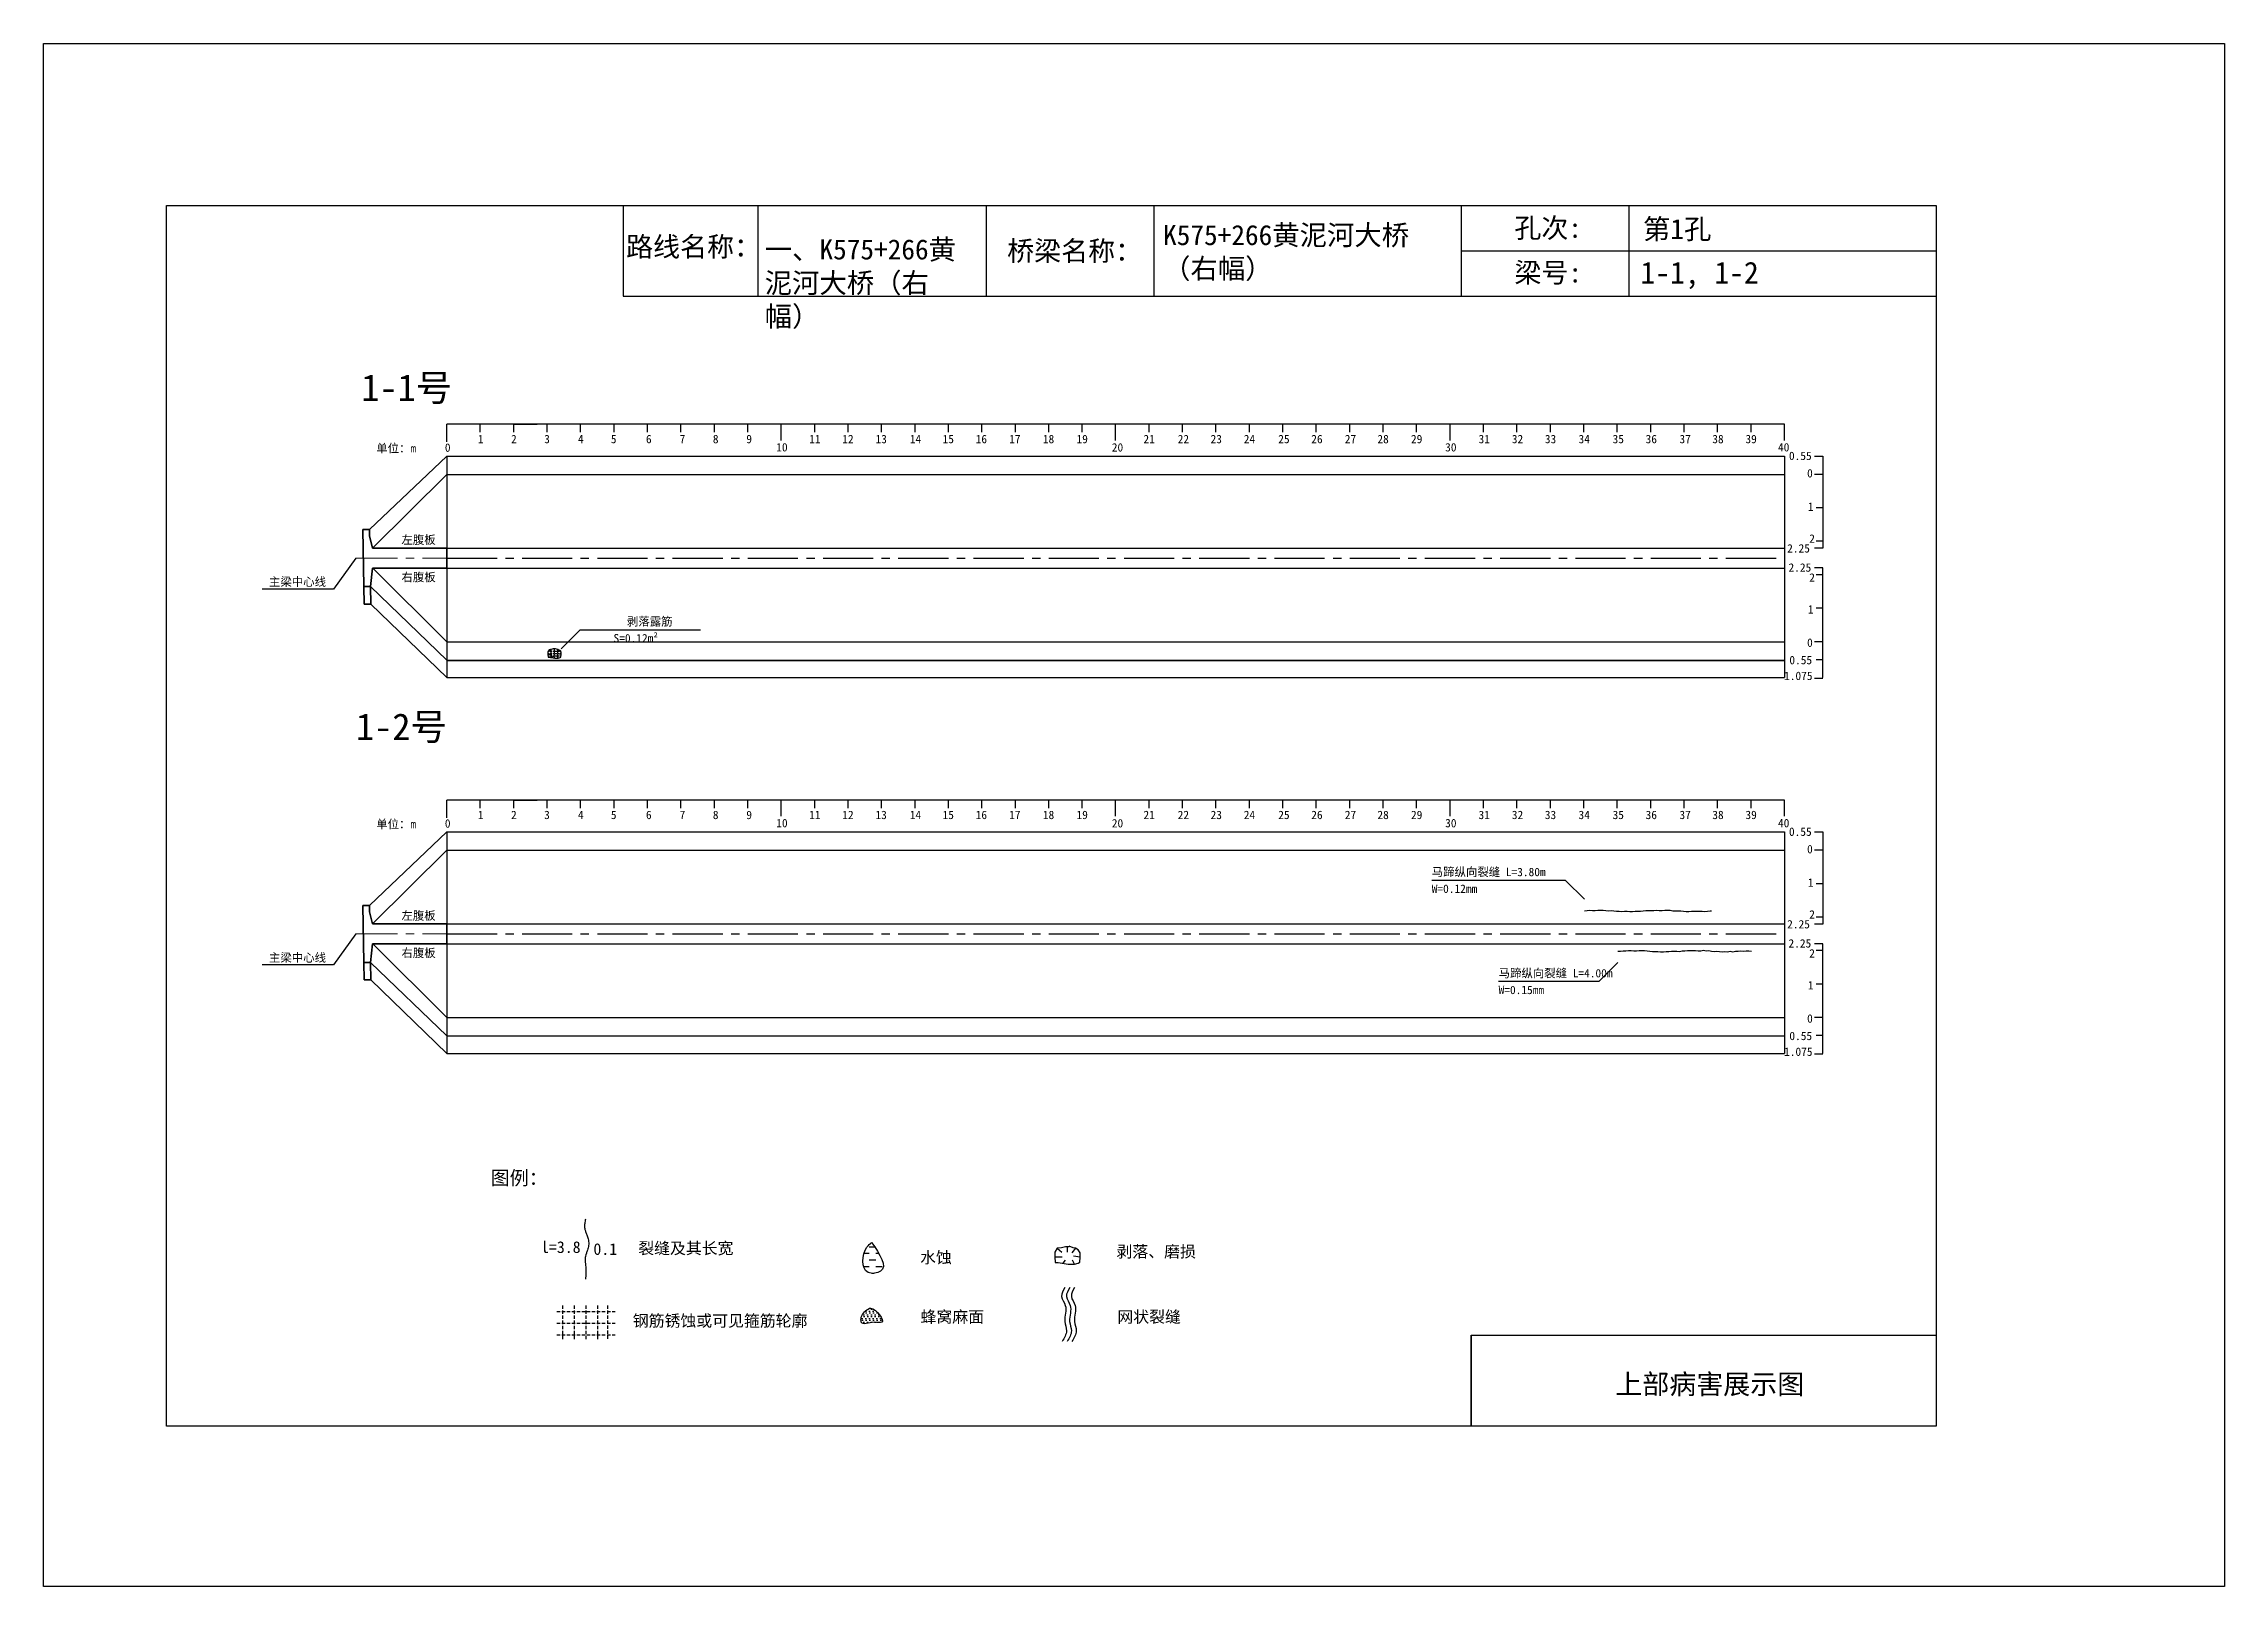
# Model space of a CAD drawing. Header units: millimetres. Extents: x -37 to 615, y -48 to 413.
import ezdxf

# ---------------------------------------------------------------- set-up
doc = ezdxf.new("R2010")
doc.units = ezdxf.units.MM
for name, pattern in [('CENTER', [2, 1.25, -0.25, 0.25, -0.25]), ('CENTER2', [1.125, 0.75, -0.125, 0.125, -0.125]), ('DASHED', [0.75, 0.5, -0.25])]:
    doc.linetypes.add(name, pattern=pattern)
for name, color, linetype in [('加固措施', 7, 'Continuous'), ('图层1', 7, 'Continuous'), ('病害', 5, 'Continuous'), ('轮廓', 3, 'Continuous')]:
    doc.layers.add(name, color=color, linetype=linetype)
doc.layers.add('虚线', color=7, linetype='Continuous', lineweight=30)
doc.styles.get("Standard").update_dxf_attribs({"font": ''})
doc.styles.add('汉字', font='')
doc.styles.get('Standard').set_extended_font_data('SimSun')
doc.styles.get('汉字').set_extended_font_data('SimSun')
pattern_1 = [(0, (-3997.7199, -288.9294), (0.55266586, 1.10533173), [0, -1.10533173])]
pattern_2 = [(0, (-6886.571, -700.7115), (0.55266586, 1.10533173), [0, -1.10533173])]
pattern_3 = [(0, (-3576.1421, -199.0757), (1.9895971, 1.9895971), [1.9895971, -1.9895971])]

# ---------------------------------------------------------------- blocks, each defined once
blk = doc.blocks.new('adfsd')
at = {"lineweight": -2, "ltscale": 0.5}
for p, q in [((1140.897, -3083.694), (1140.936, -3083.729)), ((1140.983, -3083.682), (1140.981, -3083.729)), ((1141.053, -3083.694), (1141.022, -3083.735)), ((1140.876, -3083.768), (1140.94, -3083.769)), ((1140.948, -3083.824), (1140.969, -3083.796)), ((1141.045, -3083.83), (1141.028, -3083.796)), ((1141.094, -3083.772), (1141.036, -3083.763))]:
    blk.add_line(p, q, dxfattribs=at)
blk.add_lwpolyline([(1141, -3083.682), (1140.967, -3083.682), (1140.934, -3083.69), (1140.897, -3083.694), (1140.876, -3083.727), (1140.876, -3083.768), (1140.88, -3083.818), (1140.905, -3083.818), (1140.991, -3083.83), (1141.045, -3083.83), (1141.078, -3083.822), (1141.09, -3083.814), (1141.094, -3083.772), (1141.094, -3083.735), (1141.078, -3083.707), (1141.053, -3083.694), (1141.033, -3083.69), (1141, -3083.678)], dxfattribs=at)
blk = doc.blocks.new('chi')
at = {"color": 0}
for p, q in [((1147.409, -3079.329), (1147.409, -3078.8)), ((1187.409, -3078.8), (1147.409, -3078.8)), ((1148.409, -3079.041), (1148.409, -3078.8)), ((1149.409, -3079.041), (1149.409, -3078.8)), ((1149.409, -3078.8), (1150.109, -3078.8)), ((1150.409, -3079.041), (1150.409, -3078.8)), ((1151.409, -3079.041), (1151.409, -3078.8)), ((1152.409, -3079.041), (1152.409, -3078.8)), ((1153.409, -3079.041), (1153.409, -3078.8)), ((1154.409, -3079.041), (1154.409, -3078.8)), ((1155.409, -3079.041), (1155.409, -3078.8)), ((1156.409, -3079.041), (1156.409, -3078.8)), ((1157.409, -3079.283), (1157.409, -3078.8)), ((1158.409, -3079.041), (1158.409, -3078.8)), ((1159.409, -3079.041), (1159.409, -3078.8)), ((1160.409, -3079.041), (1160.409, -3078.8)), ((1161.409, -3079.041), (1161.409, -3078.8)), ((1162.409, -3079.041), (1162.409, -3078.8)), ((1163.409, -3079.041), (1163.409, -3078.8)), ((1164.409, -3079.041), (1164.409, -3078.8)), ((1165.409, -3079.041), (1165.409, -3078.8)), ((1166.409, -3079.041), (1166.409, -3078.8)), ((1167.409, -3079.283), (1167.409, -3078.8)), ((1168.409, -3079.041), (1168.409, -3078.8)), ((1169.409, -3079.041), (1169.409, -3078.8)), ((1170.409, -3079.041), (1170.409, -3078.8)), ((1171.409, -3079.041), (1171.409, -3078.8)), ((1172.409, -3079.041), (1172.409, -3078.8)), ((1173.409, -3079.041), (1173.409, -3078.8)), ((1174.409, -3079.041), (1174.409, -3078.8)), ((1175.409, -3079.041), (1175.409, -3078.8)), ((1176.409, -3079.041), (1176.409, -3078.8)), ((1177.409, -3079.283), (1177.409, -3078.8)), ((1178.409, -3079.041), (1178.409, -3078.8)), ((1179.409, -3079.041), (1179.409, -3078.8)), ((1180.409, -3079.041), (1180.409, -3078.8)), ((1181.409, -3079.041), (1181.409, -3078.8)), ((1182.409, -3079.041), (1182.409, -3078.8)), ((1183.409, -3079.041), (1183.409, -3078.8)), ((1184.409, -3079.041), (1184.409, -3078.8)), ((1185.409, -3079.041), (1185.409, -3078.8)), ((1186.409, -3079.041), (1186.409, -3078.8)), ((1187.409, -3079.283), (1187.409, -3078.8))]:
    blk.add_line(p, q, dxfattribs=at)
for s, p in [('0', (1147.349, -3079.623)), ('1', (1148.339, -3079.368)), ('2', (1149.328, -3079.368)), ('3', (1150.319, -3079.368)), ('4', (1151.329, -3079.368)), ('5', (1152.313, -3079.368)), ('6', (1153.363, -3079.368)), ('7', (1154.37, -3079.368)), ('8', (1155.363, -3079.368)), ('9', (1156.363, -3079.368)), ('10', (1157.259, -3079.613)), ('11', (1158.242, -3079.368)), ('12', (1159.233, -3079.368)), ('13', (1160.227, -3079.368)), ('14', (1161.252, -3079.368)), ('15', (1162.233, -3079.368)), ('16', (1163.223, -3079.368)), ('17', (1164.224, -3079.368)), ('18', (1165.232, -3079.368)), ('19', (1166.238, -3079.368)), ('20', (1167.294, -3079.617)), ('21', (1168.24, -3079.368)), ('22', (1169.264, -3079.368)), ('23', (1170.247, -3079.368)), ('24', (1171.24, -3079.368)), ('25', (1172.271, -3079.368)), ('26', (1173.258, -3079.368)), ('27', (1174.261, -3079.368)), ('28', (1175.236, -3079.368)), ('29', (1176.24, -3079.368)), ('30', (1177.262, -3079.613)), ('31', (1178.261, -3079.368)), ('32', (1179.256, -3079.368)), ('33', (1180.243, -3079.368)), ('34', (1181.251, -3079.368)), ('35', (1182.269, -3079.368)), ('36', (1183.256, -3079.368)), ('37', (1184.269, -3079.368)), ('38', (1185.251, -3079.368)), ('39', (1186.242, -3079.368)), ('40', (1187.216, -3079.613))]:
    blk.add_text(s, height=0.25).set_placement(p)
blk = doc.blocks.new('kopp')
at = {"color": 0}
for p, q in [((1188.308, -3078.25), (1188.558, -3078.25)), ((1188.558, -3078.25), (1188.558, -3078.8)), ((1188.558, -3078.8), (1188.308, -3078.8)), ((1188.558, -3078.8), (1188.558, -3079.8)), ((1188.558, -3079.8), (1188.358, -3079.8)), ((1188.558, -3079.8), (1188.558, -3079.8)), ((1188.558, -3079.8), (1188.558, -3080.8)), ((1188.558, -3081.009), (1188.308, -3081.009)), ((1188.558, -3080.8), (1188.358, -3080.8)), ((1188.558, -3080.8), (1188.558, -3081.009)), ((1188.558, -3081.592), (1188.308, -3081.592)), ((1188.558, -3081.8), (1188.358, -3081.8)), ((1188.558, -3081.8), (1188.558, -3081.592)), ((1188.558, -3082.8), (1188.558, -3081.8)), ((1188.558, -3082.8), (1188.358, -3082.8)), ((1188.558, -3083.8), (1188.558, -3082.8)), ((1188.558, -3082.8), (1188.558, -3082.8)), ((1188.558, -3083.8), (1188.308, -3083.8)), ((1188.558, -3084.875), (1188.558, -3083.8)), ((1188.558, -3084.338), (1188.358, -3084.338)), ((1188.308, -3084.888), (1188.558, -3084.888))]:
    blk.add_line(p, q, dxfattribs=at)
for s, p in [('0.55', (1187.543, -3078.37)), ('0', (1188.086, -3078.891)), ('1', (1188.109, -3079.89)), ('2', (1188.15, -3080.842)), ('2.25', (1187.49, -3081.135)), ('2.25', (1187.53, -3081.708)), ('2', (1188.15, -3082.006)), ('1', (1188.109, -3082.959)), ('0', (1188.086, -3083.954)), ('0.55', (1187.556, -3084.474)), ('1.075', (1187.398, -3084.946))]:
    blk.add_text(s, height=0.25).set_placement(p)

msp = doc.modelspace()

# ---------------------------------------------------------------- hatches: boundary and pattern name
at = {"layer": '加固措施', "lineweight": -2}
h = msp.add_hatch(dxfattribs=at)
h.set_pattern_fill('DASH', color=256, scale=0.626645)
h.set_pattern_definition(pattern_3)
edge = h.paths.add_edge_path()
edge.add_spline(control_points=[(210.85, 54.88), (210.36, 54.45), (208.03, 52.39), (207.41, 44.9), (216.74, 46.23), (213.29, 51.3), (210.85, 54.88)], knot_values=[0, 0, 0, 0, 3.237042, 15.187225, 21.182779, 35.601669, 35.601669, 35.601669, 35.601669], degree=3, periodic=0)
h = msp.add_hatch(dxfattribs=at)
h.set_pattern_fill('DASH', color=256, scale=0.626645)
h.set_pattern_definition(pattern_3)
edge = h.paths.add_edge_path()
edge.add_spline(control_points=[(210.85, 54.88), (210.36, 54.45), (208.03, 52.39), (207.41, 44.9), (216.74, 46.23), (213.29, 51.3), (210.85, 54.88)], knot_values=[0, 0, 0, 0, 3.237042, 15.187225, 21.182779, 35.601669, 35.601669, 35.601669, 35.601669], degree=3, periodic=0)
h = msp.add_hatch(dxfattribs=at)
h.set_pattern_fill('DOTS', scale=0.696272)
h.set_pattern_definition(pattern_1)
edge = h.paths.add_edge_path()
edge.add_spline(control_points=[(210.19, 35.22), (209.15, 34.51), (207.68, 33.49), (207.52, 29.75), (211, 31.47), (215.72, 30.12), (212.21, 35.3), (210.31, 35.22), (210.19, 35.22)], knot_values=[0, 0, 0, 0, 5.205471, 7.397577, 12.944796, 16.169923, 23.88441, 24.400432, 24.400432, 24.400432, 24.400432], degree=3, periodic=0)
h = msp.add_hatch(dxfattribs=at)
h.set_pattern_fill('DOTS', scale=0.696272)
h.set_pattern_definition(pattern_1)
edge = h.paths.add_edge_path()
edge.add_spline(control_points=[(210.19, 35.22), (209.15, 34.51), (207.68, 33.49), (207.52, 29.75), (211, 31.47), (215.72, 30.12), (212.21, 35.3), (210.31, 35.22), (210.19, 35.22)], knot_values=[0, 0, 0, 0, 5.205471, 7.397577, 12.944796, 16.169923, 23.88441, 24.400432, 24.400432, 24.400432, 24.400432], degree=3, periodic=0)
at = {"layer": '病害', "lineweight": -2}
h = msp.add_hatch(dxfattribs=at)
h.set_pattern_fill('DOTS', color=4, scale=0.696272, style=0)
h.set_pattern_definition(pattern_2)
edge = h.paths.add_edge_path()
edge.add_spline(control_points=[(210.19, 35.22), (209.15, 34.51), (207.68, 33.49), (207.52, 29.75), (211, 31.47), (215.72, 30.12), (212.21, 35.3), (210.31, 35.22), (210.19, 35.22)], knot_values=[0, 0, 0, 0, 1.041094, 1.479515, 2.588959, 3.233985, 4.776882, 4.880086, 4.880086, 4.880086, 4.880086], degree=3, periodic=0)
h = msp.add_hatch(dxfattribs=at)
h.set_pattern_fill('DOTS', color=4, scale=0.696272, style=0)
h.set_pattern_definition(pattern_2)
edge = h.paths.add_edge_path()
edge.add_spline(control_points=[(210.19, 35.22), (209.15, 34.51), (207.68, 33.49), (207.52, 29.75), (211, 31.47), (215.72, 30.12), (212.21, 35.3), (210.31, 35.22), (210.19, 35.22)], knot_values=[0, 0, 0, 0, 1.041094, 1.479515, 2.588959, 3.233985, 4.776882, 4.880086, 4.880086, 4.880086, 4.880086], degree=3, periodic=0)

# ---------------------------------------------------------------- linework, layer by layer
at = {"color": 0, "linetype": 'ByBlock'}
for p, q in [((0, 364.85), (529.17, 364.85)), ((0, 0), (0, 364.85)), ((136.5, 364.85), (136.5, 337.72)), ((245.1, 364.85), (245.1, 337.72)), ((387.13, 364.85), (387.13, 337.72)), ((437.29, 364.79), (437.29, 337.66)), ((529.17, 364.85), (529.17, 0)), ((136.5, 337.72), (529.17, 337.72)), ((390.12, 0), (390.12, 27.12)), ((390.12, 27.12), (529.17, 27.12)), ((529.17, 0), (0, 0))]:
    msp.add_line(p, q, dxfattribs=at)
at = {"color": 0}
for p, q in [((60.65, 267.93), (83.82, 289.93)), ((83.82, 289.93), (83.82, 223.68)), ((83.82, 289.93), (483.82, 289.93)), ((483.82, 289.93), (483.82, 223.68)), ((61.57, 262.43), (83.82, 284.43)), ((83.82, 262.43), (483.82, 262.43)), ((483.82, 262.43), (483.82, 259.43)), ((56.57, 259.43), (49.96, 250.17)), ((61.64, 256.43), (83.82, 234.43)), ((83.82, 256.43), (483.82, 256.43)), ((49.96, 250.17), (28.63, 250.17)), ((60.99, 250.93), (83.82, 228.93)), ((61.09, 245.68), (83.82, 223.68)), ((83.82, 234.43), (483.82, 234.43)), ((83.82, 228.93), (483.82, 228.93)), ((83.82, 228.81), (483.82, 228.81)), ((83.82, 223.68), (483.82, 223.68)), ((60.65, 155.59), (83.82, 177.59)), ((83.82, 177.59), (83.82, 111.34)), ((83.82, 177.59), (483.82, 177.59)), ((483.82, 177.59), (483.82, 111.34)), ((61.57, 150.08), (83.82, 172.09)), ((83.82, 172.09), (483.82, 172.09)), ((83.82, 150.09), (483.82, 150.09)), ((483.82, 150.09), (483.82, 147.09)), ((56.57, 147.09), (49.96, 137.83)), ((61.64, 144.09), (83.82, 122.09)), ((83.82, 144.09), (483.82, 144.09)), ((49.96, 137.83), (28.63, 137.83)), ((60.99, 138.59), (83.82, 116.59)), ((61.09, 133.34), (83.82, 111.34)), ((83.82, 122.09), (483.82, 122.09)), ((83.82, 116.59), (483.82, 116.59)), ((83.82, 111.34), (483.82, 111.34))]:
    msp.add_line(p, q, dxfattribs=at)
msp.add_line((83.82, 284.43), (483.82, 284.43))
at = {"color": 1, "linetype": 'CENTER2', "ltscale": 20}
for p, q in [((83.82, 259.43), (483.82, 259.43)), ((83.82, 147.09), (483.82, 147.09))]:
    msp.add_line(p, q, dxfattribs=at)
at = {"color": 1, "linetype": 'DASHED'}
for p, q in [((114, 231.63), (118, 231.63)), ((114, 230.93), (118, 230.93)), ((114, 230.23), (118, 230.23)), ((115, 229.54), (115, 232.33)), ((116, 229.54), (116, 232.33)), ((117, 229.54), (117, 232.33))]:
    msp.add_line(p, q, dxfattribs=at)
at = {"color": 7}
for p, q in [((114, 230.67), (115.18, 230.65)), ((114.38, 232.02), (115.1, 231.39)), ((115.32, 229.65), (115.7, 230.16)), ((115.96, 232.25), (115.92, 231.39)), ((117.25, 232.02), (116.67, 231.28)), ((117.09, 229.54), (116.78, 230.16)), ((118, 230.59), (116.93, 230.76))]:
    msp.add_line(p, q, dxfattribs=at)
at = {"color": 1, "linetype": 'DASHED', "ltscale": 2}
for p, q in [((116.71, 34.25), (134.11, 34.25)), ((116.71, 34.25), (134.11, 34.25)), ((118.45, 35.99), (118.45, 25.55)), ((118.45, 35.99), (118.45, 25.55)), ((121.93, 35.99), (121.93, 25.55)), ((121.93, 35.99), (121.93, 25.55)), ((125.41, 35.99), (125.41, 25.55)), ((125.41, 35.99), (125.41, 25.55)), ((128.89, 35.99), (128.89, 25.55)), ((128.89, 35.99), (128.89, 25.55)), ((131.87, 36.02), (131.87, 25.57)), ((131.87, 36.02), (131.87, 25.57)), ((116.71, 30.77), (134.11, 30.77)), ((116.71, 30.77), (134.11, 30.77)), ((116.71, 27.29), (134.11, 27.29)), ((116.71, 27.29), (134.11, 27.29))]:
    msp.add_line(p, q, dxfattribs=at)
at = {"color": 3, "linetype": 'ByBlock'}
msp.add_lwpolyline([(-36.77, 413.19), (615.38, 413.19), (615.38, -47.93), (-36.77, -47.93)], close=True, dxfattribs=at)
at = {"color": 7}
for points in [[(118, 232.33), (123.66, 237.98), (159.66, 237.98)], [(116.26, 232.25), (115.66, 232.25), (115.06, 232.1), (114.38, 232.02), (114, 231.42), (114, 230.67), (114.08, 229.76), (114.53, 229.76), (116.11, 229.54), (117.09, 229.54), (117.7, 229.69), (117.92, 229.84), (118, 230.59), (118, 231.27), (117.7, 231.8), (117.25, 232.02), (116.87, 232.1), (116.26, 232.33)], [(424, 157.45), (418.34, 163.1), (378.34, 163.1)], [(424, 153.96), (424.8, 154.08), (425.6, 154.15), (426.4, 154.04), (427.2, 154.13), (428, 154.14), (428.8, 154.17), (429.6, 154.21), (430.4, 154.04), (431.2, 154.02), (432, 154.07), (432.8, 153.94), (433.6, 153.9), (434.4, 153.84), (435.2, 153.79), (436, 153.85), (436.8, 153.86), (437.6, 153.78), (438.4, 153.77), (439.2, 153.87), (440, 153.89), (440.8, 153.87), (441.6, 153.95), (442.4, 154.04), (443.2, 154.05), (444, 154.05), (444.8, 154.1), (445.6, 154.18), (446.4, 154.1), (447.2, 154.13), (448, 154.15), (448.8, 154.19), (449.6, 154.16), (450.4, 153.98), (451.2, 153.96), (452, 153.95), (452.8, 154), (453.6, 153.92), (454.4, 153.83), (455.2, 153.77), (456, 153.87), (456.8, 153.86), (457.6, 153.91), (458.4, 153.84), (459.2, 153.86), (460, 153.81), (460.8, 153.84), (461.6, 153.95), (462, 153.97)], [(434, 138.5), (428.34, 132.84), (398.34, 132.84)], [(434, 141.92), (434.8, 141.94), (435.6, 141.99), (436.4, 142), (437.2, 142.11), (438, 142.17), (438.8, 142.06), (439.6, 142.06), (440.4, 142.1), (441.2, 142.12), (442, 142.14), (442.8, 142.01), (443.6, 141.92), (444.4, 141.85), (445.2, 141.83), (446, 141.8), (446.8, 141.77), (447.6, 141.73), (448.4, 141.83), (449.2, 141.79), (450, 141.95), (450.8, 141.89), (451.6, 141.95), (452.4, 141.88), (453.2, 142.06), (454, 142.03), (454.8, 142.14), (455.6, 142.11), (456.4, 142.11), (457.2, 142.11), (458, 142.06), (458.8, 142.02), (459.6, 142.18), (460.4, 142.06), (461.2, 142.09), (462, 141.97), (462.8, 141.86), (463.6, 141.93), (464.4, 141.79), (465.2, 141.78), (466, 141.84), (466.8, 141.78), (467.6, 141.92), (468.4, 141.76), (469.2, 141.91), (470, 141.91), (470.8, 141.99), (471.6, 141.91), (472.4, 142.01), (473.2, 142.04), (474, 141.97)]]:
    msp.add_lwpolyline(points, dxfattribs=at)
for points in [[(268.59, 41.36), (268.08, 40.47), (267.03, 38.67), (269.71, 35.55), (267.97, 31.9), (269.63, 28.26), (268.46, 26.35), (267.82, 25.31)], [(268.59, 41.36), (268.08, 40.47), (267.03, 38.67), (269.71, 35.55), (267.97, 31.9), (269.63, 28.26), (268.46, 26.35), (267.82, 25.31)], [(270.07, 41.36), (269.55, 40.47), (268.51, 38.67), (271.18, 35.55), (269.44, 31.9), (271.1, 28.26), (269.94, 26.35), (269.3, 25.31)], [(270.07, 41.36), (269.55, 40.47), (268.51, 38.67), (271.18, 35.55), (269.44, 31.9), (271.1, 28.26), (269.94, 26.35), (269.3, 25.31)], [(271.52, 41.36), (271, 40.47), (269.96, 38.67), (272.63, 35.55), (270.89, 31.9), (272.55, 28.26), (271.39, 26.35), (270.75, 25.31)], [(271.52, 41.36), (271, 40.47), (269.96, 38.67), (272.63, 35.55), (270.89, 31.9), (272.55, 28.26), (271.39, 26.35), (270.75, 25.31)]]:
    msp.add_open_spline(points, degree=3, knots=[0, 0, 0, 0, 2.808133, 5.677796, 10.461234, 13.324406, 16.732801, 16.732801, 16.732801, 16.732801])
at = {"lineweight": -2}
msp.add_open_spline([(210.19, 35.22), (209.15, 34.51), (207.68, 33.49), (207.52, 29.75), (211, 31.47), (215.72, 30.12), (212.21, 35.3), (210.31, 35.22), (210.19, 35.22)], degree=3, knots=[0, 0, 0, 0, 3.624423, 5.150725, 9.013098, 11.258664, 16.630045, 16.989336, 16.989336, 16.989336, 16.989336], dxfattribs=at)
msp.add_open_spline([(210.19, 35.22), (209.15, 34.51), (207.68, 33.49), (207.52, 29.75), (211, 31.47), (215.72, 30.12), (212.21, 35.3), (210.31, 35.22), (210.19, 35.22)], degree=3, knots=[0, 0, 0, 0, 3.624423, 5.150725, 9.013098, 11.258664, 16.630045, 16.989336, 16.989336, 16.989336, 16.989336], dxfattribs=at)
at = {"layer": '加固措施', "lineweight": -2}
msp.add_open_spline([(210.85, 54.88), (210.36, 54.45), (208.03, 52.39), (207.41, 44.9), (216.74, 46.23), (213.29, 51.3), (210.85, 54.88)], degree=3, knots=[0, 0, 0, 0, 2.028466, 9.51698, 13.274057, 22.309569, 22.309569, 22.309569, 22.309569], dxfattribs=at)
msp.add_open_spline([(210.85, 54.88), (210.36, 54.45), (208.03, 52.39), (207.41, 44.9), (216.74, 46.23), (213.29, 51.3), (210.85, 54.88)], degree=3, knots=[0, 0, 0, 0, 2.028466, 9.51698, 13.274057, 22.309569, 22.309569, 22.309569, 22.309569], dxfattribs=at)
at = {"layer": '图层1', "lineweight": -2}
msp.add_open_spline([(125.25, 61.82), (125.22, 61.61), (125.18, 61.39), (125.07, 60.75), (125.02, 60.35), (124.99, 59.78), (125, 59.6), (125.02, 59.31), (125.03, 59.21), (125.06, 59), (125.09, 58.89), (125.19, 58.51), (125.29, 58.21), (125.54, 57.57), (125.69, 57.22), (125.96, 56.46), (126.09, 56.04), (126.21, 55.34), (126.24, 55.06), (126.25, 54.51), (126.23, 54.25), (126.16, 53.74), (126.11, 53.5), (126, 53.03), (125.93, 52.81), (125.76, 52.25), (125.64, 51.93), (125.45, 51.33), (125.36, 51.04), (125.27, 50.66), (125.24, 50.54), (125.21, 50.32), (125.2, 50.23), (125.18, 50.03), (125.17, 49.92), (125.17, 49.54), (125.18, 49.25), (125.23, 48.62), (125.27, 48.29), (125.33, 47.7), (125.35, 47.46), (125.38, 47), (125.39, 46.78), (125.4, 46.36), (125.4, 46.16), (125.39, 45.54), (125.37, 45.14), (125.32, 44.45), (125.3, 44.15), (125.27, 43.85)], degree=3, knots=[0, 0, 0, 0, 0.93103, 0.93103, 2.904338, 2.904338, 3.933552, 3.933552, 4.598026, 4.598026, 5.2625, 5.2625, 6.799065, 6.799065, 8.335629, 8.335629, 9.872194, 9.872194, 10.744529, 10.744529, 11.616864, 11.616864, 12.4892, 12.4892, 13.361535, 13.361535, 14.755665, 14.755665, 16.149795, 16.149795, 16.835641, 16.835641, 17.410365, 17.410365, 17.98509, 17.98509, 19.45733, 19.45733, 20.929571, 20.929571, 21.910052, 21.910052, 22.722819, 22.722819, 23.535585, 23.535585, 25.161117, 25.161117, 26.428502, 26.428502, 26.428502, 26.428502], dxfattribs=at)
msp.add_open_spline([(125.25, 61.82), (125.22, 61.61), (125.18, 61.39), (125.07, 60.75), (125.02, 60.35), (124.99, 59.78), (125, 59.6), (125.02, 59.31), (125.03, 59.21), (125.06, 59), (125.09, 58.89), (125.19, 58.51), (125.29, 58.21), (125.54, 57.57), (125.69, 57.22), (125.96, 56.46), (126.09, 56.04), (126.21, 55.34), (126.24, 55.06), (126.25, 54.51), (126.23, 54.25), (126.16, 53.74), (126.11, 53.5), (126, 53.03), (125.93, 52.81), (125.76, 52.25), (125.64, 51.93), (125.45, 51.33), (125.36, 51.04), (125.27, 50.66), (125.24, 50.54), (125.21, 50.32), (125.2, 50.23), (125.18, 50.03), (125.17, 49.92), (125.17, 49.54), (125.18, 49.25), (125.23, 48.62), (125.27, 48.29), (125.33, 47.7), (125.35, 47.46), (125.38, 47), (125.39, 46.78), (125.4, 46.36), (125.4, 46.16), (125.39, 45.54), (125.37, 45.14), (125.32, 44.45), (125.3, 44.15), (125.27, 43.85)], degree=3, knots=[0, 0, 0, 0, 0.93103, 0.93103, 2.904338, 2.904338, 3.933552, 3.933552, 4.598026, 4.598026, 5.2625, 5.2625, 6.799065, 6.799065, 8.335629, 8.335629, 9.872194, 9.872194, 10.744529, 10.744529, 11.616864, 11.616864, 12.4892, 12.4892, 13.361535, 13.361535, 14.755665, 14.755665, 16.149795, 16.149795, 16.835641, 16.835641, 17.410365, 17.410365, 17.98509, 17.98509, 19.45733, 19.45733, 20.929571, 20.929571, 21.910052, 21.910052, 22.722819, 22.722819, 23.535585, 23.535585, 25.161117, 25.161117, 26.428502, 26.428502, 26.428502, 26.428502], dxfattribs=at)
at = {"layer": '病害', "color": 5}
for p, q in [((136.5, 364.85), (136.5, 337.72)), ((245.1, 364.85), (245.1, 337.72)), ((387.13, 364.85), (387.13, 337.72)), ((529.17, 364.85), (529.17, 337.72)), ((136.5, 337.72), (386.58, 337.72)), ((386.58, 337.72), (529.17, 337.72)), ((390.12, 27.12), (529.17, 27.12)), ((390.12, 27.12), (390.12, 0)), ((529.17, 27.12), (529.17, 0))]:
    msp.add_line(p, q, dxfattribs=at)
at = {"layer": '病害', "color": 0}
for p, q in [((176.83, 364.85), (176.83, 337.72)), ((295.25, 364.85), (295.25, 337.72)), ((387.14, 351.23), (529.17, 351.23))]:
    msp.add_line(p, q, dxfattribs=at)
at = {"layer": '虚线', "linetype": 'CENTER', "lineweight": 18, "ltscale": 10}
for p, q in [((56.57, 259.43), (83.82, 259.43)), ((56.57, 147.09), (83.82, 147.09))]:
    msp.add_line(p, q, dxfattribs=at)
at = {"layer": '轮廓', "color": 5, "lineweight": 35}
for p, q in [((58.99, 250.93), (58.65, 267.93)), ((58.65, 267.93), (60.65, 267.93)), ((60.69, 266.05), (60.65, 267.93)), ((61.57, 262.43), (60.69, 266.05)), ((83.82, 262.43), (61.57, 262.43)), ((83.82, 256.43), (83.82, 262.43)), ((60.99, 250.93), (61.63, 256.43)), ((83.82, 256.43), (61.63, 256.43)), ((58.99, 250.93), (60.99, 250.93)), ((59.09, 245.68), (58.99, 250.93)), ((61.09, 245.68), (60.99, 250.93)), ((59.09, 245.68), (61.09, 245.68)), ((58.99, 138.59), (58.65, 155.59)), ((58.65, 155.59), (60.65, 155.59)), ((60.69, 153.71), (60.65, 155.59)), ((61.57, 150.08), (60.69, 153.71)), ((83.82, 150.08), (61.57, 150.08)), ((83.82, 144.08), (83.82, 150.08)), ((60.99, 138.59), (61.63, 144.09)), ((83.82, 144.09), (61.63, 144.09)), ((58.99, 138.59), (60.99, 138.59)), ((59.09, 133.34), (58.99, 138.59)), ((61.09, 133.34), (60.99, 138.59)), ((59.09, 133.34), (61.09, 133.34))]:
    msp.add_line(p, q, dxfattribs=at)

# ---------------------------------------------------------------- block references
at = {"color": 0}
for name, p, xscale, yscale, zscale in [('chi', (-11390.27, 31087.43), 9.999999999994273, 9.999999999994273, 9.999999999994273), ('kopp', (-11390.27, 31072.43), 9.999999999994273, 9.999999999994273, 9.999999999994273), ('chi', (-11390.27, 30975.09), 9.999999999994273, 9.999999999994273, 9.999999999994273), ('kopp', (-11390.27, 30960.09), 9.999999999994273, 9.999999999994273, 9.999999999994273), ('adfsd', (-39452.38, 107407.64), 34.81359766870787, 34.81359766870787, 34.81359766870787), ('adfsd', (-39452.38, 107407.64), 34.81359766870787, 34.81359766870787, 34.81359766870787)]:
    msp.add_blockref(name, p, dxfattribs=dict(at, xscale=xscale, yscale=yscale, zscale=zscale))

# ---------------------------------------------------------------- texts
for s, p in [('单位：m', (62.7, 290.99)), ('左腹板', (70.24, 263.64)), ('右腹板', (70.24, 252.47)), ('主梁中心线', (30.63, 251.08)), ('单位：m', (62.7, 178.65)), ('左腹板', (70.24, 151.3)), ('主梁中心线', (30.63, 138.73)), ('右腹板', (70.24, 140.13))]:
    msp.add_text(s, height=2.5).set_placement(p)
at = {"color": 7}
for s, p in [('剥落露筋', (137.66, 239.23)), ('S=0.12m²', (133.66, 234.23)), ('马蹄纵向裂缝 L=3.80m', (378.34, 164.35)), ('W=0.12mm', (378.34, 159.35)), ('马蹄纵向裂缝 L=4.00m', (398.34, 134.09)), ('W=0.15mm', (398.34, 129.09))]:
    msp.add_text(s, height=2.5, dxfattribs=at).set_placement(p)
at = {"linetype": 'ByBlock', "attachment_point": 1, "style": '汉字'}
for s, insert, char_height, width in [('K575+266黄泥河大桥（右幅）', (298, 358.97), 6, 87.5474), ('{\\C0;第1孔}', (441.52, 360.78), 6, 77.4135), ('{\\C0;一、K575+266黄泥河大桥（右幅）}', (178.87, 354.68), 6, 62.8604), ('{\\C0;1-1, 1-2}', (440.75, 347.98), 6.5, 84.1186), ('{\\C0;1-1号}', (58.2, 314.34), 8, 49.3496), ('{\\C0;1-2号}', (56.63, 213.01), 8, 49.3496)]:
    msp.add_mtext(s, dxfattribs=dict(at, insert=insert, char_height=char_height, width=width))
at = {"layer": '图层1', "style": '汉字'}
for s, p in [('孔次:', (403.05, 355.16)), ('路线名称：', (137.42, 349.54)), ('桥梁名称：', (251.38, 348.29)), ('梁号:', (403.08, 341.8)), ('上部病害展示图', (433.23, 9.56))]:
    msp.add_text(s, height=5.918, dxfattribs=at).set_placement(p)
at = {"layer": '图层1', "lineweight": -2, "attachment_point": 1}
for s, insert, char_height in [('图例：', (96.91, 76.23), 4.178), ('图例：', (96.91, 76.23), 4.178), ('l=3.8', (111.98, 55.21), 3.481), ('l=3.8', (111.98, 55.21), 3.481), ('0.1', (127.65, 54.63), 3.481), ('0.1', (127.65, 54.63), 3.481), ('裂缝及其长宽', (141.05, 54.88), 3.481), ('裂缝及其长宽', (141.05, 54.88), 3.481), ('水蚀', (225.33, 52.14), 3.481), ('水蚀', (225.33, 52.14), 3.481), ('剥落、磨损', (284.06, 53.89), 3.481), ('剥落、磨损', (284.06, 53.89), 3.481), ('钢筋锈蚀或可见箍筋轮廓', (139.42, 33.21), 3.4814), ('钢筋锈蚀或可见箍筋轮廓', (139.42, 33.21), 3.4814), ('蜂窝麻面', (225.48, 34.38), 3.481), ('蜂窝麻面', (225.48, 34.38), 3.481), ('网状裂缝', (284.32, 34.39), 3.481), ('网状裂缝', (284.32, 34.39), 3.481)]:
    msp.add_mtext(s, dxfattribs=dict(at, insert=insert, char_height=char_height))

doc.saveas('drawing.dxf')
